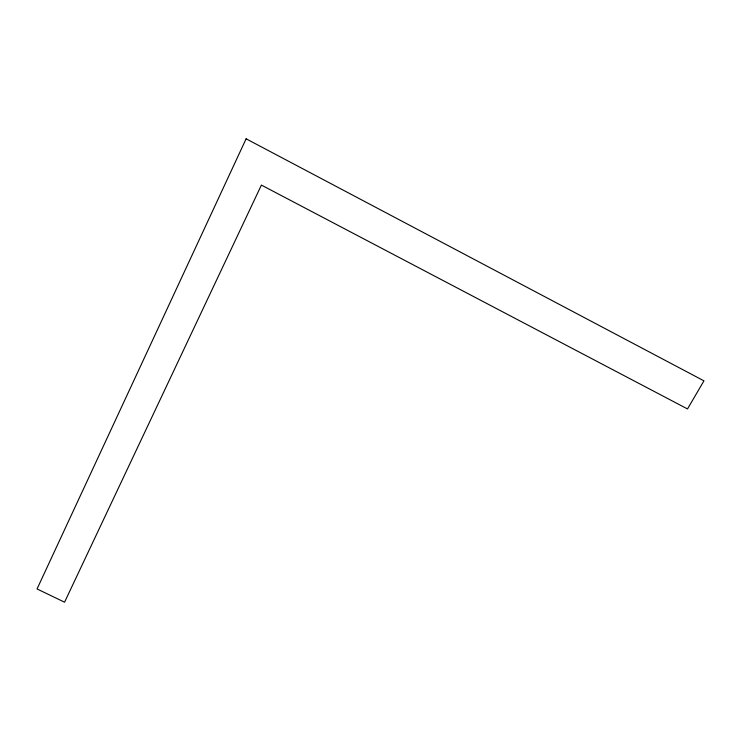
<?xml version="1.0" encoding="UTF-8"?>
<svg xmlns="http://www.w3.org/2000/svg" width="741" height="741" viewBox="0 0 741 741"><rect width="100%" height="100%" fill="white"/><g stroke="black" fill="none" stroke-linecap="round" stroke-linejoin="round"><path stroke-width="1.11" d="M246.114 138.808L37.05 588.947L64.56 602.192L261.397 185.083L687.509 408.949L703.95 380.846L246.114 138.808"/></g></svg>
